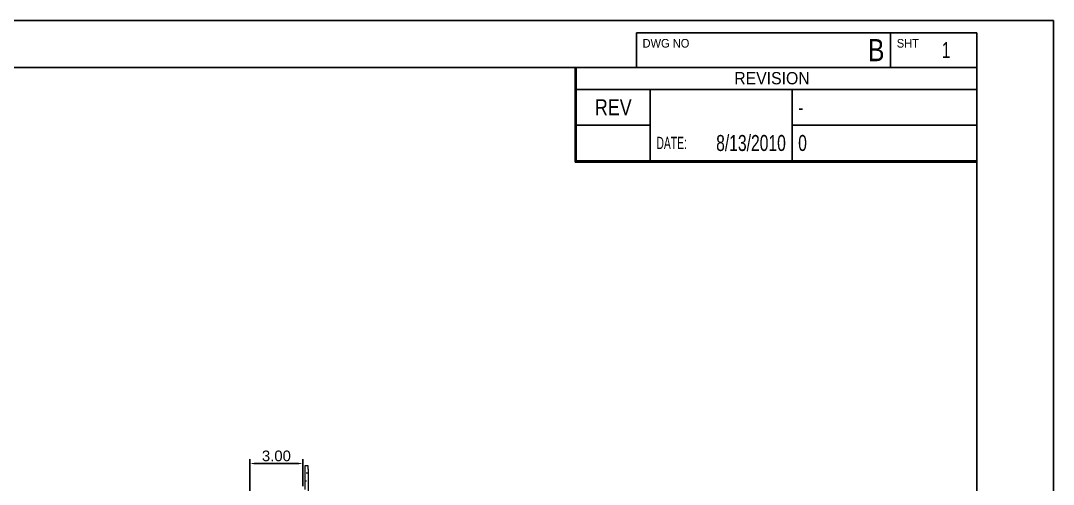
# Model space of a CAD drawing. Header units: inches. Extents: x -1574 to 492, y -294 to 234.
# Drawn here: x -25.2 to 33, y 201.8 to 228 of the extents above; entities that cross this region are included whole.
import ezdxf
from ezdxf.enums import TextEntityAlignment as Align

# ---------------------------------------------------------------- set-up
doc = ezdxf.new("R2010")
doc.units = ezdxf.units.IN
doc.header["$MEASUREMENT"] = 0
doc.linetypes.add('HIDDEN', pattern=[0.075, 0.05, -0.025])
for name, color, linetype in [('BODY', 3, 'Continuous'), ('DIMS', 171, 'Continuous'), ('frame', 7, 'Continuous')]:
    doc.layers.add(name, color=color, linetype=linetype)
doc.styles.get("Standard").update_dxf_attribs({"font": 'ARIAL.TTF'})
doc.dimstyles.get("Standard").update_dxf_attribs({"dimtxt": 0.18, "dimasz": 0.18, "dimexe": 0.18, "dimexo": 0.0625, "dimgap": 0.09, "dimtad": 0, "dimtih": 1, "dimtoh": 1, "dimdec": 4, "dimzin": 0, "dimdsep": 46, "dimtxsty": 'Standard', "dimcen": 0.09, "dimadec": 0, "dimazin": 0, "dimtfac": 1, "dimtdec": 4, "dimtofl": 0, "dimtmove": 0, "dimatfit": 3, "dimfxl": 0, "dimtolj": 1, "dimtzin": 0, "dimarcsym": 0})

# ---------------------------------------------------------------- blocks, each defined once
blk = doc.blocks.new('*D37')
at = {"layer": 'Defpoints', "color": 0, "transparency": 16777216}
for p in [(-12.294, 203.017), (-9.299, 201.639), (-12.294, 195.639)]:
    blk.add_point(p, dxfattribs=at)
at = {"layer": 'DIMS', "color": 0, "lineweight": -2, "transparency": 16777216}
for p, q in [((-12.294, 195.739), (-12.294, 203.267)), ((-9.299, 201.739), (-9.299, 203.267)), ((-9.611, 203.017), (-11.982, 203.017))]:
    blk.add_line(p, q, dxfattribs=at)
at = {"layer": 'DIMS', "color": 0, "transparency": 16777216}
for points in [[(-11.982, 203.069), (-11.982, 202.965), (-12.294, 203.017)], [(-9.611, 203.069), (-9.611, 202.965), (-9.299, 203.017)]]:
    blk.add_solid(points, dxfattribs=at)
at = {"layer": 'DIMS', "color": 0, "transparency": 16777216, "insert": (-10.796, 203.444), "char_height": 0.6, "attachment_point": 5}
blk.add_mtext('\\A1;3.00', dxfattribs=at)

msp = doc.modelspace()

# ---------------------------------------------------------------- linework, layer by layer
at = {"color": 7, "linetype": 'Continuous'}
msp.add_line((-31.22324, 225.35486), (-7.30017, 225.35486), dxfattribs=at)
at = {"layer": 'BODY', "linetype": 'Continuous', "lineweight": 15}
for p, q in [((-9.01197, 202.8887), (-9.19397, 202.8887)), ((-9.19397, 202.8887), (-9.19397, 202.6987)), ((-9.19397, 202.6987), (-9.19397, 201.5587)), ((-9.01197, 202.6987), (-9.01197, 202.8887)), ((-9.01197, 202.6987), (-9.01197, 200.5787))]:
    msp.add_line(p, q, dxfattribs=at)
at = {"layer": 'BODY', "linetype": 'HIDDEN', "lineweight": 0}
for p, q in [((-9.01197, 202.48245), (-9.19397, 202.48245)), ((-9.19397, 202.04495), (-9.01197, 202.04495))]:
    msp.add_line(p, q, dxfattribs=at)
at = {"layer": 'frame', "color": 7, "linetype": 'Continuous'}
for p, q in [((-85.10218, 227.99452), (32.98501, 227.99452)), ((32.98501, 151.58516), (32.98501, 227.99452)), ((9.48913, 227.30857), (28.6783, 227.30857)), ((9.48913, 227.30857), (9.48913, 225.35492)), ((23.81588, 227.30857), (23.81588, 225.35492)), ((28.6783, 227.30857), (28.6783, 225.35492)), ((28.6783, 225.35492), (-80.79547, 225.35492)), ((6.03369, 220.01875), (6.03369, 225.35492)), ((6.10316, 220.01875), (6.10316, 225.35492)), ((9.48913, 225.35492), (28.6783, 225.35492)), ((28.6783, 225.35492), (28.6783, 154.22476)), ((6.03369, 224.11659), (28.67833, 224.11659)), ((6.10284, 224.11659), (28.67833, 224.11659)), ((6.10284, 224.11659), (6.10284, 220.08773)), ((10.27063, 224.11659), (10.27063, 220.08773)), ((18.25888, 224.11659), (18.25888, 220.08773)), ((28.67833, 224.11659), (28.67833, 220.08773)), ((6.10284, 222.10216), (10.27063, 222.10216)), ((18.25888, 222.10216), (28.67833, 222.10216)), ((6.03369, 220.08822), (28.67747, 220.08822)), ((6.03369, 220.01875), (28.67747, 220.01875)), ((6.10284, 220.08773), (28.67833, 220.08773)), ((28.67825, 215.48115), (28.67825, 208.96899))]:
    msp.add_line(p, q, dxfattribs=at)

# ---------------------------------------------------------------- texts
for s, height, width, p in [('DWG NO', 0.486241, 0.920461, (9.83645, 226.47501)), ('SHT', 0.486241, 0.920461, (24.1632, 226.47501)), ('REVISION', 0.694631, 0.917051, (15.00253, 224.4021)), ('-', 0.90302, 0.7, (18.60619, 222.65787)), ('DATE:', 0.694631, 0.6, (10.61794, 220.74763)), ('0', 0.90302, 0.7, (18.60619, 220.64344))]:
    msp.add_text(s, height=height, dxfattribs=dict(at, width=width)).set_placement(p)
for s, height, width, p in [('B', 1.25033, 0.8, (23.46857, 225.70658)), ('8/13/2010', 0.90302, 0.7, (17.91156, 220.64344))]:
    msp.add_text(s, height=height, dxfattribs=dict(at, width=width)).set_placement(p, align=Align.RIGHT)
for s, width, p in [('1', 0.7, (26.94172, 225.88024)), ('REV', 0.8, (8.18673, 222.65787))]:
    msp.add_text(s, height=0.90302, dxfattribs=dict(at, width=width)).set_placement(p, align=Align.CENTER)

# ---------------------------------------------------------------- dimensions: what is measured, and where the dimension line sits
at = {"layer": 'DIMS'}
dim = msp.add_linear_dim(base=(-12.2939652499, 203.017061112), p1=(-9.2989652499, 201.6386999318), p2=(-12.2939652499, 195.6386999318), dimstyle='Standard', override={"dimscale": 2, "dimtxt": 0.3, "dimasz": 0.156, "dimexe": 0.125, "dimexo": 0.05, "dimgap": 0.06, "dimtad": 1, "dimdec": 2, "dimadec": 2, "dimtdec": 2}, dxfattribs=at)
dim.commit()
dim.dimension.update_dxf_attribs({"geometry": '*D37', "text_midpoint": (-10.7964652499, 203.4436095431)})

doc.saveas('drawing.dxf')
